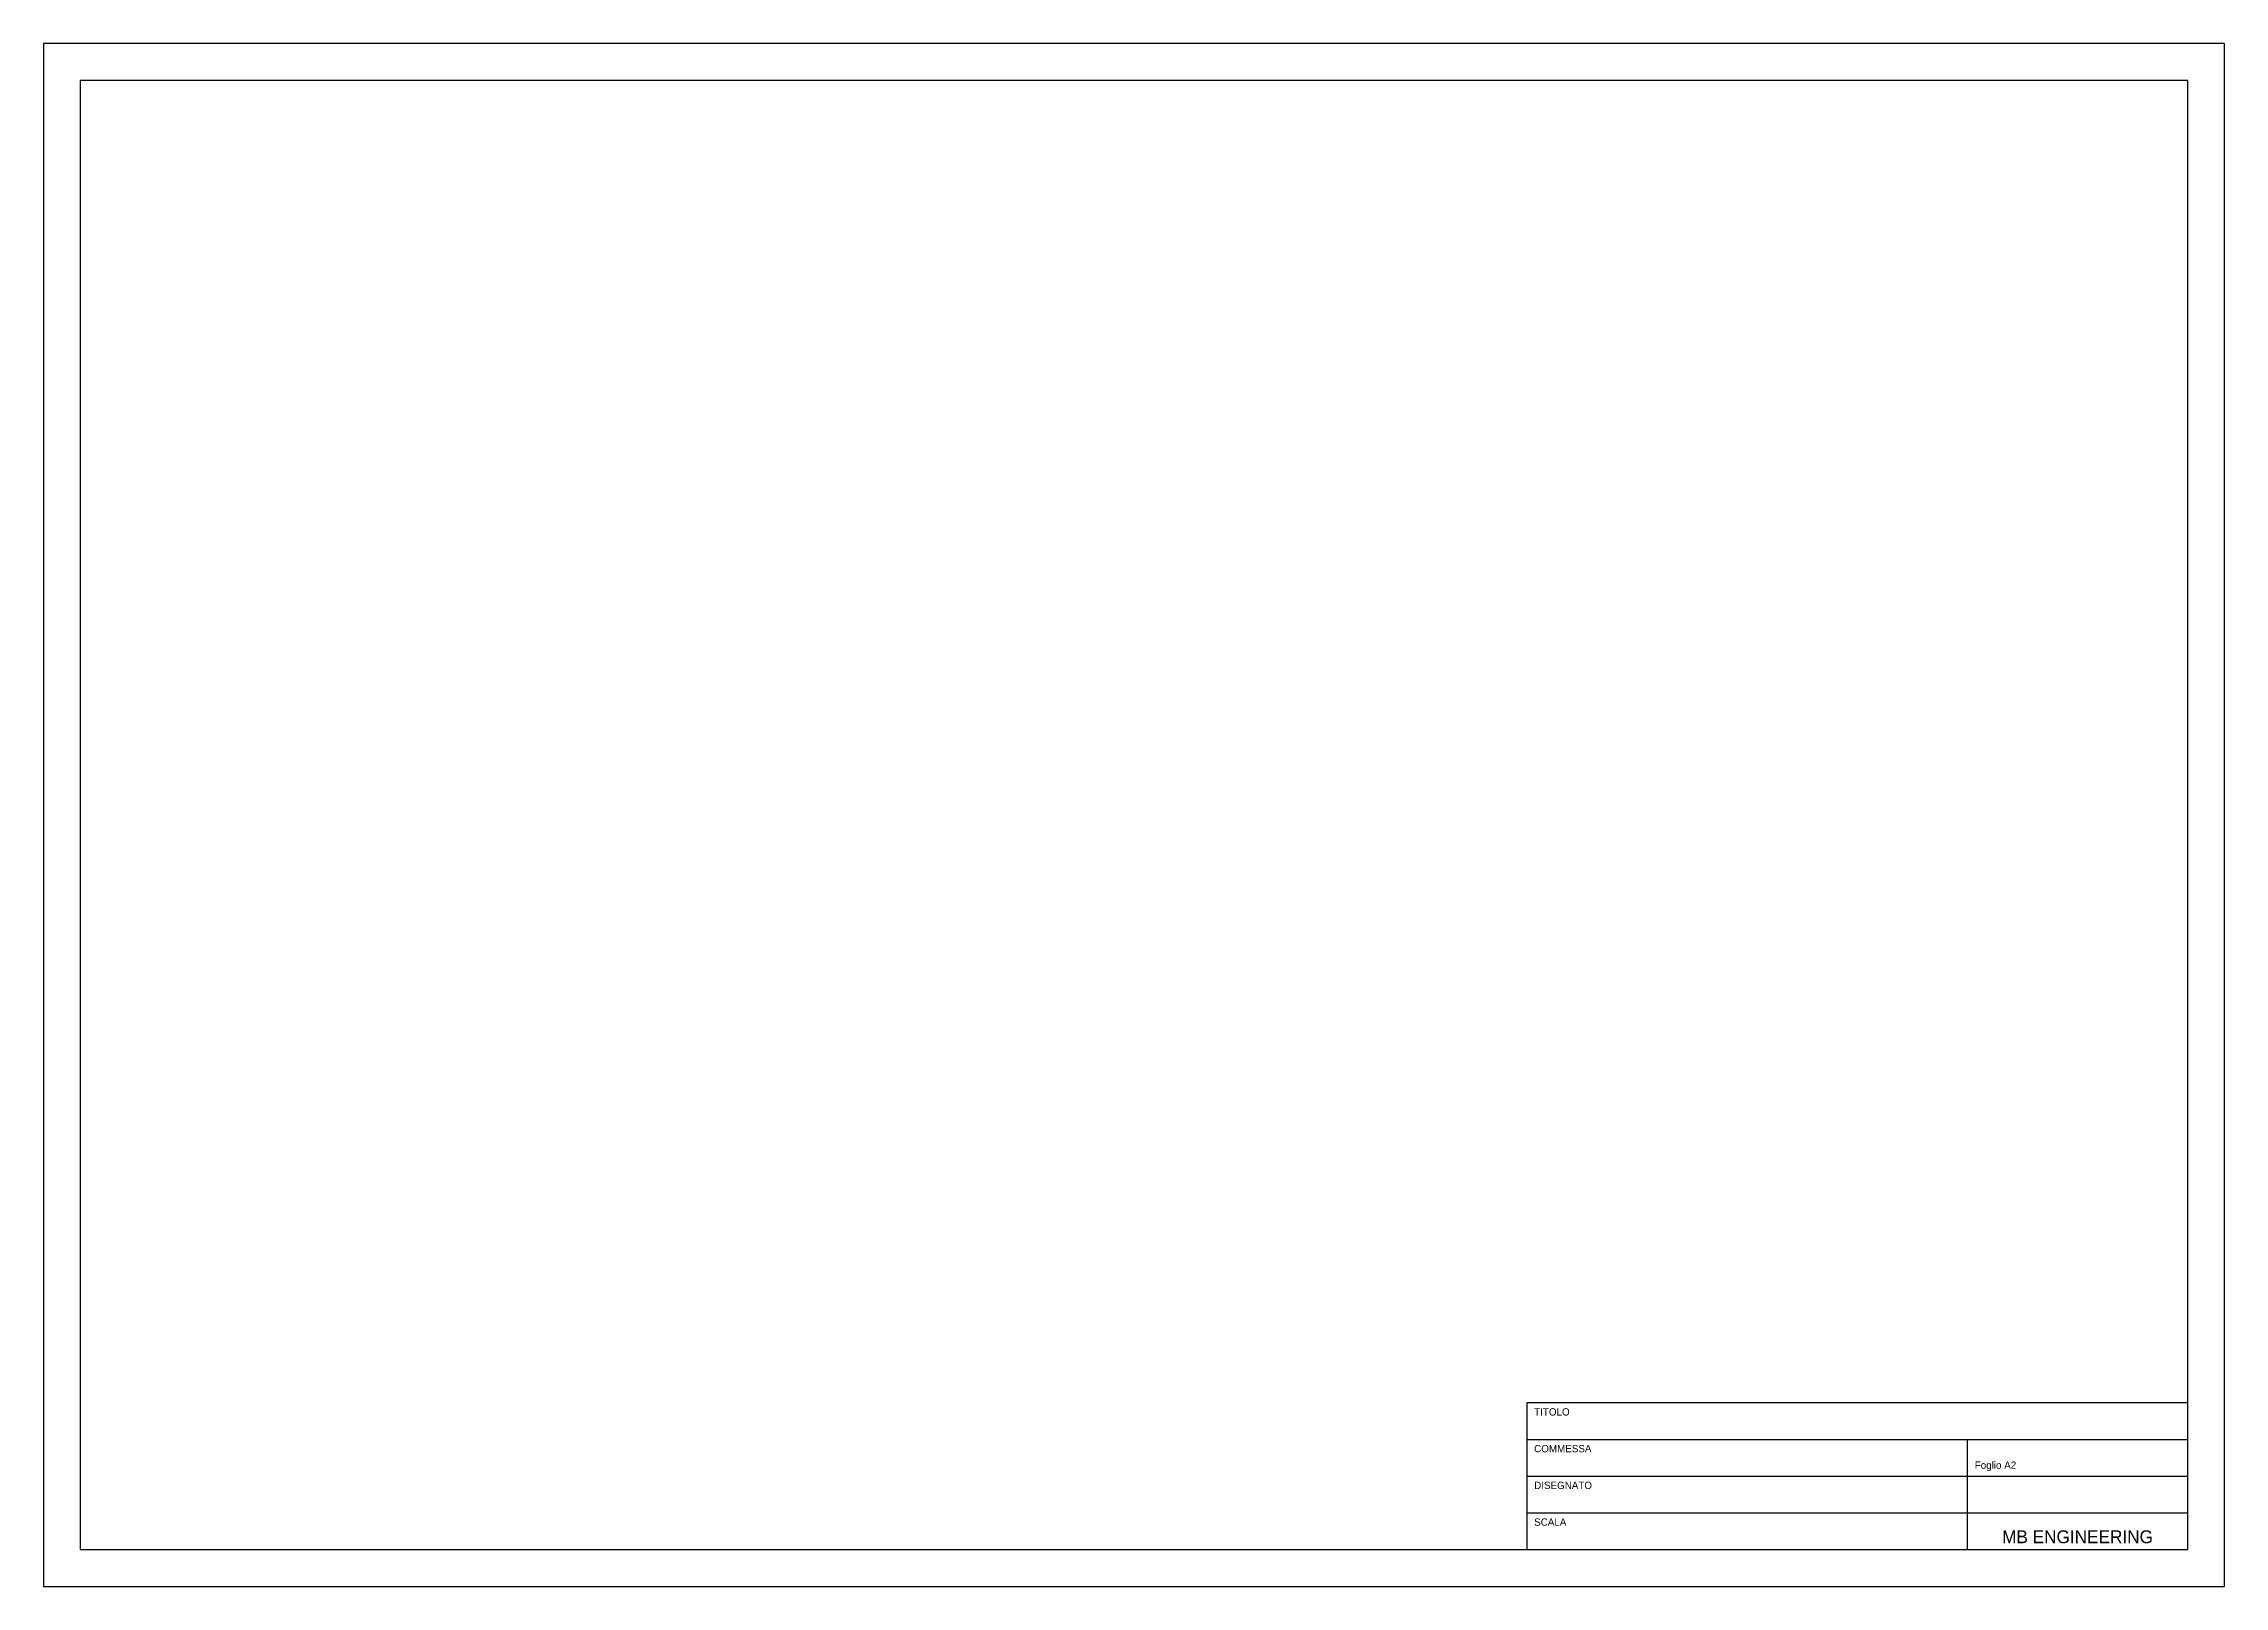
# Model space of a CAD drawing. Header units: millimetres. Extents: x 0 to 594, y 0 to 420.
import ezdxf
from ezdxf.enums import TextEntityAlignment as Align

# ---------------------------------------------------------------- set-up
doc = ezdxf.new("R2010")
doc.units = ezdxf.units.MM
for name, color, linetype in [('CARTIGLIO', 7, 'Continuous'), ('SQUADRATURA', 7, 'Continuous'), ('TESTI', 7, 'Continuous')]:
    doc.layers.add(name, color=color, linetype=linetype)

msp = doc.modelspace()

# ---------------------------------------------------------------- linework, layer by layer
at = {"layer": 'CARTIGLIO'}
for p, q in [((404, 40), (584, 40)), ((524, 10), (524, 40)), ((404, 30), (584, 30)), ((404, 20), (584, 20))]:
    msp.add_line(p, q, dxfattribs=at)
msp.add_lwpolyline([(404, 10), (584, 10), (584, 50), (404, 50)], close=True, dxfattribs=at)
at = {"layer": 'SQUADRATURA', "color": 8}
msp.add_lwpolyline([(0, 0), (594, 0), (594, 420), (0, 420)], close=True, dxfattribs=at)
at = {"layer": 'SQUADRATURA'}
msp.add_lwpolyline([(10, 10), (584, 10), (584, 410), (10, 410)], close=True, dxfattribs=at)

# ---------------------------------------------------------------- texts
at = {"layer": 'CARTIGLIO'}
for s, p in [('TITOLO', (406, 46.5)), ('COMMESSA', (406, 36.5)), ('Foglio A2', (526, 32)), ('DISEGNATO', (406, 26.5)), ('SCALA', (406, 16.5))]:
    msp.add_text(s, height=2, dxfattribs=at).set_placement(p)
at = {"layer": 'TESTI'}
msp.add_text('MB ENGINEERING', height=3.5, dxfattribs=at).set_placement((554, 13.5), align=Align.MIDDLE_CENTER)

doc.saveas('drawing.dxf')
